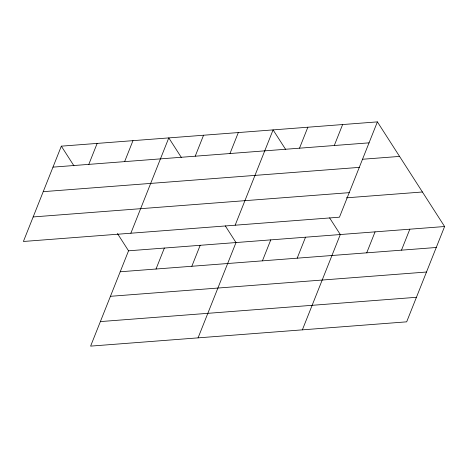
<?xml version="1.0" encoding="UTF-8"?>
<svg xmlns="http://www.w3.org/2000/svg" width="468" height="468" viewBox="0 0 468 468"><rect width="100%" height="100%" fill="white"/><g stroke="black" fill="none" stroke-linecap="round" stroke-linejoin="round"><path stroke-width="0.7" d="M61.331 146.162L23.4 241.476L339.458 217.193L377.389 121.879L61.331 146.162L73.95 165.807M88.809 164.379L97.151 143.407M124.628 161.624L132.97 140.657M130.859 233.222L168.79 137.902L181.409 157.552M117.45 233.538L128.542 250.807L90.611 346.121L406.669 321.838L444.6 226.524L377.389 121.879M195.214 156.201L203.557 135.234M156.019 269.024L164.362 248.052M229.981 153.527L238.323 132.561M191.839 266.269L200.181 245.302M235.158 225.207L273.09 129.893L285.708 149.538M198.069 337.867L236.001 242.547L225.295 225.88M299.514 148.186L307.856 127.22M262.425 260.846L270.767 239.879M334.281 145.519L342.623 124.546M297.192 258.172L305.534 237.206M302.369 329.852L340.3 234.532L329.595 217.866M366.725 252.831L375.067 231.865M401.491 250.164L409.833 229.191M52.989 167.129L369.047 142.845M362.63 159.249L399.567 156.411M43.226 191.664L359.284 167.38M33.164 216.941L349.222 192.658M346.367 197.829L422.423 191.991M128.542 250.807L444.6 226.524M120.2 271.773L436.258 247.49M110.436 296.308L426.494 272.025M100.374 321.586L416.432 297.303"/></g></svg>
